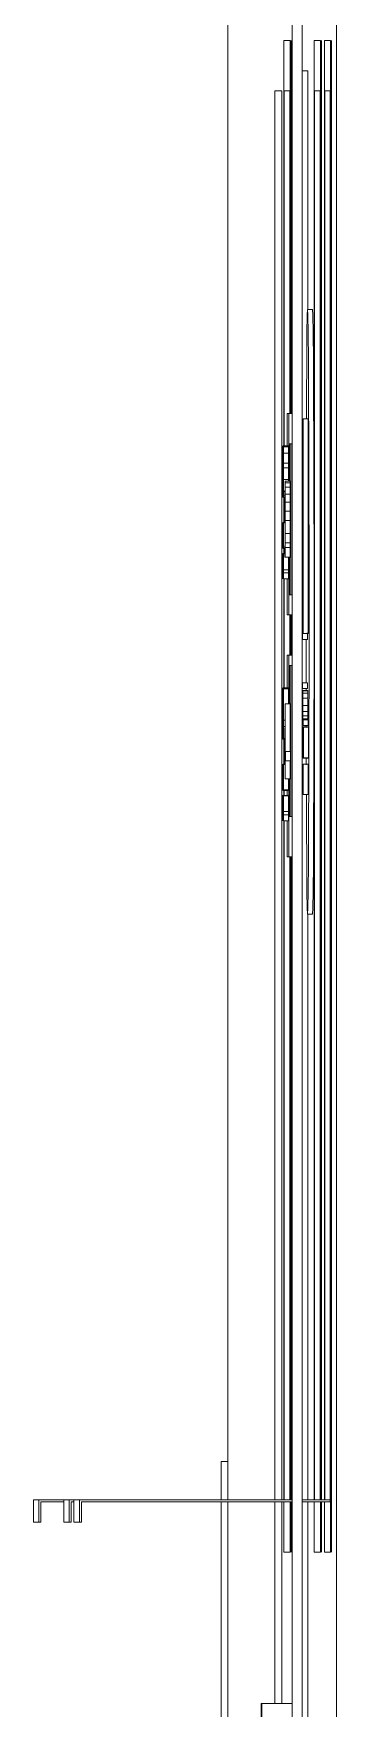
# Model space of a CAD drawing. Header units: millimetres. Extents: x -20192 to 462224, y -45352 to 20466.
# Drawn here: x 176718 to 177019, y 3225 to 4887 of the extents above; entities that cross this region are included whole.
import ezdxf

# ---------------------------------------------------------------- set-up
doc = ezdxf.new("R2010")
doc.units = ezdxf.units.MM
for name, color, linetype, lineweight in [('A-GENM', 13, 'Continuous', 9), ('A-GLAZ', 151, 'Continuous', 9), ('A-WALL', 113, 'Continuous', 9), ('E-POWR-CNDT', 130, 'Continuous', 9), ('Q-SPCQ', 91, 'Continuous', 9)]:
    doc.layers.add(name, color=color, linetype=linetype, lineweight=lineweight)

# ---------------------------------------------------------------- blocks, each defined once
blk = doc.blocks.new('OKNO_1k_nadsvetlik - OKNO_1k_nadsvetlik_900 x 1500-V48-VB2-V-Bourání')
at = {"layer": 'A-GLAZ'}
for p, q in [((10330.4, 4880), (10324.3, 4880)), ((10324.3, 4880), (10324.3, 4477.7)), ((10330.4, 4510), (10330.4, 4880)), ((10324.6, 4477.7), (10324.6, 4830)), ((10324.6, 4830), (10330, 4830)), ((10330, 4510), (10330, 4830)), ((10324.3, 4426.7), (10324.3, 4401.9)), ((10324.6, 4401.9), (10324.6, 4426.7)), ((10324.3, 4376), (10324.3, 4371)), ((10324.6, 4371), (10324.6, 4376)), ((10324.3, 4345.9), (10324.3, 4237.7)), ((10324.6, 4237.7), (10324.6, 4345.9)), ((10330, 4270), (10330, 4310)), ((10330.4, 4270), (10330.4, 4310)), ((10324.3, 4186.7), (10324.3, 4161.9)), ((10324.6, 4161.9), (10324.6, 4186.7)), ((10324.3, 4136), (10324.3, 4131)), ((10324.6, 4131), (10324.6, 4136)), ((10324.3, 4105.9), (10324.3, 3432)), ((10324.6, 3432), (10324.6, 4105.9)), ((10330, 3432), (10330, 4070)), ((10330.4, 3432), (10330.4, 4070)), ((10324.3, 3430), (10324.3, 3380)), ((10330.4, 3380), (10330.4, 3430)), ((10324.3, 3380), (10330.4, 3380))]:
    blk.add_line(p, q, dxfattribs=at)
blk = doc.blocks.new('parapet_ext - parapet_ext-V49-VB2-V-Bourání')
at = {"layer": 'Q-SPCQ'}
for p, q in [((10075.6, 3410), (10075.6, 3432)), ((10081, 3432), (10075.6, 3432)), ((10105.6, 3432), (10081, 3432)), ((10081, 3432), (10081, 3410)), ((10083, 3430), (10105.6, 3430)), ((10083, 3410), (10083, 3430)), ((10081, 3410), (10075.6, 3410)), ((10081, 3410), (10083, 3410))]:
    blk.add_line(p, q, dxfattribs=at)
blk = doc.blocks.new('OKNO_1k_nadsvetlik - OKNO_1k_nadsvetlik_900 x 1500-V53-VB2-V-Bourání')
at = {"layer": 'A-GLAZ'}
for p, q in [((10360.4, 4880), (10354.3, 4880)), ((10354.3, 4880), (10354.3, 3432)), ((10360.4, 3432), (10360.4, 4880)), ((10354.6, 3432), (10354.6, 4830)), ((10354.6, 4830), (10360.1, 4830)), ((10360.1, 3432), (10360.1, 4830)), ((10354.3, 3430), (10354.3, 3380)), ((10360.4, 3380), (10360.4, 3430)), ((10354.3, 3380), (10360.4, 3380))]:
    blk.add_line(p, q, dxfattribs=at)
blk = doc.blocks.new('parapet_ext - parapet_ext-V54-VB2-V-Bourání')
at = {"layer": 'Q-SPCQ'}
for p, q in [((10105.6, 3410), (10105.6, 3432)), ((10111.1, 3432), (10105.6, 3432)), ((10115.8, 3432), (10111.1, 3432)), ((10111.1, 3432), (10111.1, 3410)), ((10113.1, 3430), (10115.8, 3430)), ((10113.1, 3410), (10113.1, 3430)), ((10111.1, 3410), (10105.6, 3410)), ((10111.1, 3410), (10113.1, 3410))]:
    blk.add_line(p, q, dxfattribs=at)
blk = doc.blocks.new('OKNO_1k_nadsvetlik - OKNO_1k_nadsvetlik_900 x 1500-V55-VB2-V-Bourání')
at = {"layer": 'A-GLAZ'}
for p, q in [((10370.6, 4880), (10364.5, 4880)), ((10364.5, 4880), (10364.5, 3432)), ((10370.6, 3380), (10370.6, 4880)), ((10364.8, 3432), (10364.8, 4830)), ((10364.8, 4830), (10370.2, 4830)), ((10370.2, 3430), (10370.2, 4830)), ((10364.5, 3430), (10364.5, 3380)), ((10364.5, 3380), (10370.6, 3380))]:
    blk.add_line(p, q, dxfattribs=at)
blk = doc.blocks.new('parapet_ext - parapet_ext-V56-VB2-V-Bourání')
at = {"layer": 'Q-SPCQ'}
for p, q in [((10115.8, 3410), (10115.8, 3432)), ((10121.2, 3432), (10115.8, 3432)), ((10332.7, 3432), (10121.2, 3432)), ((10121.2, 3432), (10121.2, 3410)), ((10123.2, 3430), (10332.7, 3430)), ((10123.2, 3410), (10123.2, 3430)), ((10370.6, 3432), (10342.4, 3432)), ((10342.4, 3430), (10370.6, 3430)), ((10121.2, 3410), (10115.8, 3410)), ((10121.2, 3410), (10123.2, 3410))]:
    blk.add_line(p, q, dxfattribs=at)
blk = doc.blocks.new('Číslo popisné - ČP 2-1807261-VB2-V-Bourání')
at = {"layer": 'A-GENM', "color": 41}
for p, q in [((10331.2, 4480), (10329.8, 4480)), ((10329.8, 4480), (10329.8, 4442.8)), ((10331.2, 4330), (10331.2, 4480)), ((10331.2, 4480), (10332.7, 4480)), ((10325.5, 4442.8), (10325.4, 4441.5)), ((10325.4, 4441.5), (10325.4, 4437.4)), ((10325.5, 4441.3), (10325.5, 4442.8)), ((10330.5, 4442.8), (10325.5, 4442.8)), ((10325.6, 4436.8), (10325.5, 4441.3)), ((10330.5, 4441.3), (10325.5, 4441.3)), ((10330.5, 4442.8), (10330.5, 4441.3)), ((10330.5, 4441.3), (10330.6, 4436.8)), ((10325.4, 4437.4), (10325.3, 4430.8)), ((10325.3, 4430.8), (10325.3, 4421.7)), ((10325.3, 4421.7), (10325.4, 4420.5)), ((10325.4, 4430), (10325.5, 4433.4)), ((10325.4, 4420.5), (10325.4, 4430)), ((10325.5, 4433.4), (10325.6, 4429.9)), ((10325.6, 4421.3), (10325.5, 4410.6)), ((10325.6, 4430), (10325.6, 4436.8)), ((10330.6, 4436.8), (10325.6, 4436.8)), ((10325.6, 4421.8), (10325.6, 4430)), ((10330.6, 4430), (10325.6, 4430)), ((10325.6, 4429.9), (10325.6, 4421.3)), ((10325.6, 4412.9), (10325.6, 4421.8)), ((10330.6, 4421.8), (10325.6, 4421.8)), ((10330.6, 4436.8), (10330.6, 4430)), ((10330.6, 4430), (10330.6, 4421.8)), ((10330.6, 4421.8), (10330.6, 4412.9)), ((10325.5, 4410.6), (10325.4, 4394.9)), ((10325.6, 4403.7), (10325.6, 4412.9)), ((10330.6, 4412.9), (10325.6, 4412.9)), ((10330.6, 4412.9), (10330.6, 4403.7)), ((10325.4, 4394.9), (10325.4, 4384)), ((10325.4, 4381.7), (10325.5, 4390.8)), ((10325.5, 4390.8), (10325.6, 4403.7)), ((10330.5, 4390.8), (10325.5, 4390.8)), ((10330.6, 4403.7), (10325.6, 4403.7)), ((10330.5, 4390.8), (10330.4, 4381.7)), ((10330.6, 4403.7), (10330.5, 4390.8)), ((10325.4, 4384), (10325.3, 4374)), ((10325.3, 4374), (10325.3, 4367.5)), ((10325.4, 4376.9), (10325.4, 4381.7)), ((10330.4, 4381.7), (10325.4, 4381.7)), ((10325.6, 4376.9), (10325.4, 4376.9)), ((10325.6, 4367.5), (10325.6, 4376.9)), ((10325.6, 4376.9), (10330.6, 4376.9)), ((10330.4, 4381.7), (10330.4, 4376.9)), ((10330.6, 4376.9), (10330.6, 4367.5)), ((10325.3, 4367.5), (10325.6, 4367.5)), ((10330.6, 4367.5), (10325.6, 4367.5)), ((10329.8, 4367.5), (10329.8, 4330)), ((10329.8, 4330), (10331.2, 4330)), ((10332.7, 4330), (10331.2, 4330))]:
    blk.add_line(p, q, dxfattribs=at)
blk = doc.blocks.new('Číslo popisné - ČP 4-1807394-VB2-V-Bourání')
at = {"layer": 'A-GENM', "color": 41}
for p, q in [((10331.2, 4260), (10329.8, 4260)), ((10329.8, 4260), (10329.8, 4221.7)), ((10331.2, 4110), (10331.2, 4260)), ((10331.2, 4260), (10332.7, 4260)), ((10325.5, 4221.7), (10325.3, 4174.6)), ((10325.6, 4174.6), (10325.6, 4221.7)), ((10330.6, 4221.7), (10325.6, 4221.7)), ((10330.6, 4221.7), (10330.6, 4174.6)), ((10325.4, 4174.6), (10325.5, 4203.7)), ((10325.5, 4203.7), (10325.5, 4174.6)), ((10325.3, 4174.6), (10325.3, 4165.2)), ((10325.5, 4174.6), (10325.4, 4174.6)), ((10325.7, 4165.2), (10325.7, 4174.6)), ((10330.7, 4174.6), (10325.7, 4174.6)), ((10330.7, 4174.6), (10330.7, 4165.2)), ((10325.3, 4165.2), (10325.5, 4165.2)), ((10325.5, 4165.2), (10325.5, 4147.5)), ((10325.6, 4147.5), (10325.6, 4165.2)), ((10330.7, 4165.2), (10325.7, 4165.2)), ((10330.6, 4165.2), (10330.6, 4147.5)), ((10330.6, 4147.5), (10325.6, 4147.5)), ((10329.8, 4147.5), (10329.8, 4110)), ((10329.8, 4110), (10331.2, 4110)), ((10332.7, 4110), (10331.2, 4110))]:
    blk.add_line(p, q, dxfattribs=at)
blk = doc.blocks.new('Číslo popisné 2 - ČP 1324-1807511-VB2-V-Bourání')
at = {"layer": 'A-GENM', "color": 41}
for p, q in [((10329.2, 4270), (10327.5, 4270)), ((10327.5, 4270), (10327.5, 4237.7)), ((10329.2, 4221.7), (10329.2, 4270)), ((10329.2, 4270), (10332.7, 4270)), ((10323, 4231), (10322.9, 4225.2)), ((10322.9, 4222.4), (10323, 4226.6)), ((10322.9, 4225.2), (10322.9, 4222.4)), ((10322.9, 4219.2), (10322.9, 4222.4)), ((10323, 4187.5), (10323, 4237.7)), ((10323, 4237.7), (10323, 4231)), ((10323.3, 4236), (10323.2, 4237.7)), ((10323.2, 4237.7), (10323.2, 4234.2)), ((10323.2, 4234.2), (10323.2, 4229.5)), ((10323.2, 4229.5), (10323.2, 4231.4)), ((10323.2, 4231.4), (10323.3, 4229.5)), ((10323.2, 4223.6), (10323.2, 4229.5)), ((10323.3, 4231.3), (10323.3, 4236)), ((10323.3, 4225), (10323.3, 4231.3)), ((10323.3, 4229.5), (10323.3, 4225)), ((10323.3, 4219.2), (10323.3, 4225)), ((10323.3, 4224.6), (10323.3, 4219.1)), ((10323.5, 4237.7), (10323.4, 4234.1)), ((10323.4, 4234.1), (10323.4, 4229.2)), ((10323.4, 4229.2), (10323.5, 4231.4)), ((10323.4, 4222.8), (10323.4, 4229.2)), ((10323.6, 4233.7), (10323.5, 4237.7)), ((10328.5, 4237.7), (10323.5, 4237.7)), ((10323.5, 4231.4), (10323.5, 4229.1)), ((10323.8, 4236.9), (10323.6, 4205.6)), ((10323.6, 4223.7), (10323.6, 4233.7)), ((10323.6, 4217.8), (10323.6, 4223.7)), ((10323.7, 4205.6), (10323.8, 4225)), ((10323.8, 4205.6), (10323.8, 4236.9)), ((10328.8, 4236.9), (10323.8, 4236.9)), ((10328.8, 4236.9), (10328.8, 4221.7)), ((10323.3, 4219.1), (10323.2, 4217.3)), ((10323.2, 4217.3), (10323.2, 4211)), ((10323.2, 4211), (10323.2, 4211.7)), ((10323.2, 4211.7), (10323.3, 4209.2)), ((10323.3, 4215), (10323.3, 4219.2)), ((10323.3, 4210.7), (10323.3, 4215)), ((10323.4, 4202.6), (10323.3, 4210.7)), ((10323.3, 4209.2), (10323.3, 4202.7)), ((10323.5, 4205.8), (10323.4, 4198.5)), ((10323.5, 4216.2), (10323.5, 4205.8)), ((10323.5, 4203), (10323.6, 4211.6)), ((10323.6, 4211.6), (10323.6, 4217.8)), ((10323.6, 4205.6), (10323.6, 4199.3)), ((10323.8, 4205.6), (10323.7, 4205.6)), ((10323.9, 4199.3), (10323.9, 4205.6)), ((10325.6, 4205.6), (10323.9, 4205.6)), ((10323.1, 4195), (10323.2, 4190.7)), ((10323.2, 4195), (10323.2, 4201.6)), ((10323.3, 4195.8), (10323.2, 4193)), ((10323.2, 4193), (10323.2, 4195)), ((10323.2, 4186.7), (10323.3, 4191.3)), ((10323.2, 4190.7), (10323.2, 4186.7)), ((10323.3, 4191.3), (10323.4, 4202.6)), ((10323.4, 4198.5), (10323.4, 4191.8)), ((10323.4, 4193.8), (10323.5, 4197)), ((10323.6, 4193.8), (10323.4, 4193.8)), ((10323.4, 4191.8), (10323.4, 4187.5)), ((10323.5, 4197), (10323.5, 4203)), ((10323.6, 4199.3), (10323.8, 4199.3)), ((10323.6, 4187.5), (10323.6, 4193.8)), ((10323.8, 4187.5), (10323.8, 4199.3)), ((10325.5, 4199.3), (10323.9, 4199.3)), ((10325.4, 4186.7), (10323.2, 4186.7)), ((10323.4, 4187.5), (10323.6, 4187.5)), ((10325.4, 4187.5), (10323.8, 4187.5)), ((10323, 4160), (10322.9, 4161.9)), ((10322.9, 4161.9), (10322.9, 4160.4)), ((10322.9, 4160.4), (10322.9, 4157.4)), ((10322.9, 4157.4), (10322.9, 4158.8)), ((10322.9, 4158.8), (10323, 4157.6)), ((10322.9, 4153.8), (10322.9, 4157.4)), ((10323, 4154.5), (10323, 4160)), ((10323.1, 4151.3), (10323.1, 4161.5)), ((10323.3, 4161.9), (10323.2, 4158.4)), ((10323.2, 4136.4), (10323.2, 4161.5)), ((10323.2, 4156.4), (10323.3, 4158.8)), ((10323.2, 4158.4), (10323.2, 4156.4)), ((10323.2, 4148.6), (10323.2, 4156.4)), ((10323.3, 4160.3), (10323.3, 4161.9)), ((10323.4, 4155.6), (10323.3, 4160.3)), ((10323.3, 4158.8), (10323.3, 4157.6)), ((10323.5, 4161.5), (10323.4, 4161.5)), ((10323.4, 4161.5), (10323.4, 4158.4)), ((10323.4, 4139.6), (10323.4, 4158.4)), ((10323.4, 4158.4), (10323.5, 4158.4)), ((10323.4, 4148.9), (10323.4, 4155.6)), ((10323.5, 4161.2), (10323.5, 4161.5)), ((10323.5, 4159.4), (10323.5, 4161.2)), ((10323.5, 4155.1), (10323.5, 4159.4)), ((10323.7, 4160.3), (10323.6, 4161.9)), ((10323.6, 4161.9), (10323.6, 4158.4)), ((10325.6, 4161.9), (10323.6, 4161.9)), ((10323.6, 4156.4), (10323.6, 4158.8)), ((10323.6, 4158.8), (10323.7, 4157.6)), ((10323.6, 4158.4), (10323.6, 4156.4)), ((10323.6, 4148.6), (10323.6, 4156.4)), ((10323.7, 4155.6), (10323.7, 4160.3)), ((10323.7, 4148.9), (10323.7, 4155.6)), ((10323.8, 4136.4), (10323.9, 4161.5)), ((10323.8, 4143.4), (10323.8, 4161.5)), ((10325.6, 4161.5), (10323.9, 4161.5)), ((10322.9, 4149.2), (10322.9, 4153.8)), ((10322.9, 4143.8), (10322.9, 4149.2)), ((10322.9, 4140.3), (10322.9, 4143.8)), ((10323, 4140.7), (10322.9, 4139.2)), ((10322.9, 4139.2), (10322.9, 4140.3)), ((10322.9, 4140.3), (10322.9, 4137.7)), ((10323, 4153.7), (10323, 4154.5)), ((10323, 4151.3), (10323, 4148.2)), ((10323, 4144.5), (10323, 4145.3)), ((10323, 4138.2), (10323, 4144.5)), ((10323.2, 4151.3), (10323.1, 4151.3)), ((10323.1, 4136.4), (10323.1, 4148.2)), ((10323.1, 4148.2), (10323.2, 4148.2)), ((10323.2, 4141.7), (10323.2, 4148.6)), ((10323.2, 4142.4), (10323.2, 4137.7)), ((10323.3, 4139.2), (10323.2, 4141.7)), ((10323.3, 4137.6), (10323.4, 4142.1)), ((10323.3, 4141.7), (10323.3, 4139.2)), ((10323.4, 4142.1), (10323.4, 4148.9)), ((10323.5, 4139.6), (10323.4, 4139.6)), ((10323.4, 4139.6), (10323.4, 4136.4)), ((10323.5, 4149.1), (10323.5, 4155.1)), ((10323.5, 4144), (10323.5, 4149.1)), ((10323.5, 4140.4), (10323.5, 4144)), ((10323.5, 4138.1), (10323.5, 4140.4)), ((10323.6, 4141.7), (10323.6, 4148.6)), ((10323.6, 4142.4), (10323.6, 4137.7)), ((10323.7, 4141.7), (10323.6, 4139.2)), ((10323.6, 4139.2), (10323.6, 4141.7)), ((10323.7, 4142.1), (10323.7, 4148.9)), ((10323.7, 4137.6), (10323.7, 4142.1)), ((10323.8, 4139.4), (10323.8, 4143.4)), ((10323.8, 4139.4), (10323.8, 4136.4)), ((10328.8, 4147.5), (10328.8, 4136.4)), ((10329.2, 4070), (10329.2, 4147.5)), ((10322.9, 4136), (10323, 4138.2)), ((10322.9, 4137.7), (10322.9, 4136)), ((10323, 4130.8), (10322.9, 4131)), ((10322.9, 4131), (10322.9, 4131)), ((10322.9, 4131), (10322.9, 4127.9)), ((10322.9, 4119.3), (10322.9, 4127.9)), ((10322.9, 4127.9), (10322.9, 4127.9)), ((10323.1, 4131), (10323, 4131)), ((10323, 4131), (10323, 4127.9)), ((10323, 4129.6), (10323, 4130.8)), ((10323, 4127.2), (10323, 4129.6)), ((10323, 4123.8), (10323, 4127.2)), ((10323, 4118.3), (10323, 4123.8)), ((10323.1, 4130.4), (10323.1, 4131)), ((10323.2, 4128), (10323.1, 4130.4)), ((10323.1, 4120), (10323.1, 4127.9)), ((10323.1, 4127.9), (10323.1, 4127.9)), ((10323.2, 4137.7), (10323.3, 4136)), ((10323.2, 4124.2), (10323.2, 4128)), ((10323.2, 4119.6), (10323.2, 4124.2)), ((10323.2, 4116.9), (10323.3, 4123.6)), ((10323.3, 4136), (10323.3, 4137.6)), ((10323.3, 4105.9), (10323.3, 4131)), ((10323.3, 4131), (10323.3, 4127.9)), ((10323.3, 4123.6), (10323.3, 4127.9)), ((10323.4, 4136.4), (10323.5, 4136.4)), ((10323.4, 4120.8), (10323.4, 4131)), ((10323.5, 4136.8), (10323.5, 4138.1)), ((10323.5, 4136.4), (10323.5, 4136.8)), ((10323.5, 4105.9), (10323.5, 4131)), ((10323.6, 4137.7), (10323.6, 4136)), ((10323.6, 4136), (10323.7, 4137.6)), ((10323.6, 4136), (10328.6, 4136)), ((10323.7, 4105.9), (10323.6, 4131)), ((10323.6, 4131), (10323.6, 4127.9)), ((10323.6, 4131), (10328.6, 4131)), ((10323.6, 4123.6), (10323.6, 4127.9)), ((10323.6, 4116.9), (10323.6, 4123.6)), ((10328.8, 4136.4), (10323.8, 4136.4)), ((10323.8, 4114.9), (10323.8, 4130.6)), ((10323.8, 4130.6), (10323.8, 4124.6)), ((10323.8, 4130.6), (10328.8, 4130.6)), ((10323.8, 4114.9), (10323.8, 4124.6)), ((10327.5, 4136), (10327.5, 4131)), ((10328.8, 4130.6), (10328.8, 4114.9)), ((10322.9, 4119.3), (10322.9, 4119.3)), ((10322.9, 4119.3), (10322.9, 4116.1)), ((10322.9, 4116.1), (10323, 4118.3)), ((10322.9, 4105.9), (10322.9, 4116.1)), ((10323, 4120), (10323, 4116.9)), ((10323.1, 4120), (10323.1, 4120)), ((10323.1, 4117.3), (10323.2, 4119.6)), ((10323.1, 4116), (10323.1, 4117.3)), ((10323.1, 4105.9), (10323.1, 4116.9)), ((10323.1, 4116.9), (10323.1, 4116.9)), ((10323.2, 4112.7), (10323.1, 4116)), ((10323.2, 4116.9), (10323.2, 4113.8)), ((10323.2, 4105.9), (10323.2, 4113.8)), ((10323.2, 4113.8), (10323.3, 4113.8)), ((10323.2, 4105.9), (10323.2, 4112.7)), ((10323.5, 4120.8), (10323.4, 4120.8)), ((10323.4, 4120.8), (10323.4, 4117.7)), ((10323.4, 4105.9), (10323.4, 4117.7)), ((10323.4, 4117.7), (10323.5, 4117.7)), ((10323.5, 4116.9), (10323.5, 4113.8)), ((10323.5, 4105.9), (10323.6, 4113.8)), ((10323.6, 4113.8), (10323.6, 4113.8)), ((10323.7, 4114.9), (10323.7, 4111.8)), ((10323.7, 4111.8), (10323.8, 4111.8)), ((10323.8, 4105.9), (10323.8, 4111.8)), ((10328.8, 4105.9), (10323.8, 4105.9)), ((10323.9, 4111.8), (10323.9, 4114.9)), ((10328.9, 4114.9), (10323.9, 4114.9)), ((10328.9, 4111.8), (10323.9, 4111.8)), ((10327.5, 4105.9), (10327.5, 4070)), ((10328.8, 4111.8), (10328.8, 4105.9)), ((10328.9, 4114.9), (10328.9, 4111.8)), ((10327.5, 4070), (10329.2, 4070)), ((10332.7, 4070), (10329.2, 4070))]:
    blk.add_line(p, q, dxfattribs=at)
blk = doc.blocks.new('Číslo popisné 2 - ČP 1325-1807132-VB2-V-Bourání')
at = {"layer": 'A-GENM', "color": 41}
for p, q in [((10329.2, 4510), (10327.5, 4510)), ((10327.5, 4510), (10327.5, 4477.7)), ((10329.2, 4442.8), (10329.2, 4510)), ((10329.2, 4510), (10332.7, 4510)), ((10323, 4471), (10322.9, 4465.2)), ((10323, 4427.5), (10323, 4477.7)), ((10323, 4477.7), (10323, 4471)), ((10323.3, 4476), (10323.2, 4477.7)), ((10323.2, 4477.7), (10323.2, 4474.2)), ((10323.2, 4474.2), (10323.2, 4469.5)), ((10323.2, 4469.5), (10323.2, 4471.4)), ((10323.2, 4471.4), (10323.3, 4469.5)), ((10323.3, 4471.3), (10323.3, 4476)), ((10323.3, 4465), (10323.3, 4471.3)), ((10323.5, 4477.7), (10323.4, 4474.1)), ((10323.4, 4474.1), (10323.4, 4469.2)), ((10323.4, 4469.2), (10323.5, 4471.4)), ((10323.6, 4473.7), (10323.5, 4477.7)), ((10328.5, 4477.7), (10323.5, 4477.7)), ((10323.5, 4471.4), (10323.5, 4469.1)), ((10323.6, 4463.7), (10323.6, 4473.7)), ((10323.9, 4476.9), (10323.7, 4476.9)), ((10323.7, 4476.9), (10323.7, 4470.7)), ((10323.9, 4470.7), (10323.9, 4476.9)), ((10328.9, 4476.9), (10323.9, 4476.9)), ((10328.9, 4476.9), (10328.9, 4470.7)), ((10322.9, 4462.4), (10323, 4466.6)), ((10322.9, 4465.2), (10322.9, 4462.4)), ((10322.9, 4459.2), (10322.9, 4462.4)), ((10323.2, 4463.6), (10323.2, 4469.5)), ((10323.3, 4459.1), (10323.2, 4457.3)), ((10323.2, 4457.3), (10323.2, 4451)), ((10323.3, 4469.5), (10323.3, 4465)), ((10323.3, 4459.2), (10323.3, 4465)), ((10323.3, 4464.6), (10323.3, 4459.1)), ((10323.3, 4455), (10323.3, 4459.2)), ((10323.3, 4450.7), (10323.3, 4455)), ((10323.4, 4462.8), (10323.4, 4469.2)), ((10323.5, 4456.2), (10323.5, 4445.8)), ((10323.6, 4457.8), (10323.6, 4463.7)), ((10323.6, 4451.6), (10323.6, 4457.8)), ((10323.7, 4456.8), (10323.7, 4470.7)), ((10323.7, 4470.7), (10323.9, 4470.7)), ((10323.8, 4460.5), (10323.7, 4456.8)), ((10323.7, 4456.8), (10323.7, 4451)), ((10323.8, 4456), (10323.8, 4460.5)), ((10328.8, 4460.5), (10323.8, 4460.5)), ((10323.9, 4444.4), (10323.8, 4456)), ((10328.8, 4456), (10323.8, 4456)), ((10328.9, 4470.7), (10323.9, 4470.7)), ((10328.7, 4470.7), (10328.7, 4460.5)), ((10328.8, 4460.5), (10328.8, 4456)), ((10328.8, 4456), (10328.9, 4444.4)), ((10323.2, 4451), (10323.2, 4451.7)), ((10323.2, 4451.7), (10323.3, 4449.2)), ((10323.2, 4435), (10323.2, 4441.6)), ((10323.4, 4442.6), (10323.3, 4450.7)), ((10323.3, 4449.2), (10323.3, 4442.7)), ((10323.3, 4431.3), (10323.4, 4442.6)), ((10323.5, 4445.8), (10323.4, 4438.5)), ((10323.4, 4438.5), (10323.4, 4431.8)), ((10323.5, 4443), (10323.6, 4451.6)), ((10323.5, 4437), (10323.5, 4443)), ((10323.7, 4453.1), (10323.8, 4454.2)), ((10323.7, 4450.3), (10323.7, 4453.1)), ((10323.7, 4435.2), (10323.7, 4441.6)), ((10323.8, 4454.2), (10323.8, 4451.4)), ((10323.8, 4432.7), (10323.9, 4444.4)), ((10328.9, 4444.4), (10323.9, 4444.4)), ((10328.9, 4444.4), (10328.9, 4442.8)), ((10323.1, 4435), (10323.2, 4430.7)), ((10323.3, 4435.8), (10323.2, 4433)), ((10323.2, 4433), (10323.2, 4435)), ((10323.2, 4426.7), (10323.3, 4431.3)), ((10323.2, 4430.7), (10323.2, 4426.7)), ((10323.4, 4433.8), (10323.5, 4437)), ((10323.6, 4433.8), (10323.4, 4433.8)), ((10323.4, 4431.8), (10323.4, 4427.5)), ((10323.4, 4427.5), (10323.6, 4427.5)), ((10323.6, 4427.5), (10323.6, 4433.8)), ((10323.7, 4435.2), (10323.7, 4430.6)), ((10323.8, 4433), (10323.7, 4435.2)), ((10323.7, 4430.6), (10323.8, 4426.7)), ((10323.8, 4436), (10323.8, 4433)), ((10323.8, 4428.2), (10323.8, 4432.7)), ((10325.5, 4432.7), (10323.8, 4432.7)), ((10323.8, 4426.7), (10323.8, 4428.2)), ((10325.4, 4428.2), (10323.8, 4428.2)), ((10325.4, 4426.7), (10323.8, 4426.7)), ((10323, 4400), (10322.9, 4401.9)), ((10322.9, 4401.9), (10322.9, 4400.4)), ((10322.9, 4400.4), (10322.9, 4397.4)), ((10322.9, 4397.4), (10322.9, 4398.8)), ((10322.9, 4398.8), (10323, 4397.6)), ((10322.9, 4393.8), (10322.9, 4397.4)), ((10322.9, 4389.2), (10322.9, 4393.8)), ((10322.9, 4383.8), (10322.9, 4389.2)), ((10323, 4394.5), (10323, 4400)), ((10323, 4393.7), (10323, 4394.5)), ((10323, 4391.3), (10323, 4388.2)), ((10323.1, 4391.3), (10323.1, 4401.5)), ((10323.2, 4391.3), (10323.1, 4391.3)), ((10323.1, 4376.4), (10323.1, 4388.2)), ((10323.1, 4388.2), (10323.2, 4388.2)), ((10323.3, 4401.9), (10323.2, 4398.4)), ((10323.2, 4376.4), (10323.2, 4401.5)), ((10323.2, 4396.4), (10323.3, 4398.8)), ((10323.2, 4398.4), (10323.2, 4396.4)), ((10323.2, 4388.6), (10323.2, 4396.4)), ((10323.2, 4381.7), (10323.2, 4388.6)), ((10323.3, 4400.3), (10323.3, 4401.9)), ((10323.4, 4395.6), (10323.3, 4400.3)), ((10323.3, 4398.8), (10323.3, 4397.6)), ((10323.5, 4401.5), (10323.4, 4401.5)), ((10323.4, 4401.5), (10323.4, 4398.4)), ((10323.4, 4379.6), (10323.4, 4398.4)), ((10323.4, 4398.4), (10323.5, 4398.4)), ((10323.4, 4388.9), (10323.4, 4395.6)), ((10323.4, 4382.1), (10323.4, 4388.9)), ((10323.5, 4401.2), (10323.5, 4401.5)), ((10323.5, 4399.4), (10323.5, 4401.2)), ((10323.5, 4395.1), (10323.5, 4399.4)), ((10323.5, 4389.1), (10323.5, 4395.1)), ((10323.5, 4384), (10323.5, 4389.1)), ((10323.7, 4400.3), (10323.6, 4401.9)), ((10323.6, 4401.9), (10323.6, 4398.4)), ((10325.6, 4401.9), (10323.6, 4401.9)), ((10323.6, 4396.4), (10323.6, 4398.8)), ((10323.6, 4398.8), (10323.7, 4397.6)), ((10323.6, 4398.4), (10323.6, 4396.4)), ((10323.6, 4388.6), (10323.6, 4396.4)), ((10323.6, 4381.7), (10323.6, 4388.6)), ((10323.7, 4395.6), (10323.7, 4400.3)), ((10323.7, 4388.9), (10323.7, 4395.6)), ((10323.7, 4382.1), (10323.7, 4388.9)), ((10323.8, 4376.4), (10323.9, 4401.5)), ((10323.8, 4383.4), (10323.8, 4401.5)), ((10325.6, 4401.5), (10323.9, 4401.5)), ((10322.9, 4380.3), (10322.9, 4383.8)), ((10323, 4380.7), (10322.9, 4379.2)), ((10322.9, 4379.2), (10322.9, 4380.3)), ((10322.9, 4380.3), (10322.9, 4377.7)), ((10322.9, 4376), (10323, 4378.2)), ((10322.9, 4377.7), (10322.9, 4376)), ((10323, 4384.5), (10323, 4385.3)), ((10323, 4378.2), (10323, 4384.5)), ((10323.2, 4382.4), (10323.2, 4377.7)), ((10323.3, 4379.2), (10323.2, 4381.7)), ((10323.2, 4377.7), (10323.3, 4376)), ((10323.3, 4377.6), (10323.4, 4382.1)), ((10323.3, 4381.7), (10323.3, 4379.2)), ((10323.3, 4376), (10323.3, 4377.6)), ((10323.5, 4379.6), (10323.4, 4379.6)), ((10323.4, 4379.6), (10323.4, 4376.4)), ((10323.4, 4376.4), (10323.5, 4376.4)), ((10323.5, 4380.4), (10323.5, 4384)), ((10323.5, 4378.1), (10323.5, 4380.4)), ((10323.5, 4376.8), (10323.5, 4378.1)), ((10323.5, 4376.4), (10323.5, 4376.8)), ((10323.6, 4382.4), (10323.6, 4377.7)), ((10323.7, 4381.7), (10323.6, 4379.2)), ((10323.6, 4379.2), (10323.6, 4381.7)), ((10323.6, 4377.7), (10323.6, 4376)), ((10323.6, 4376), (10323.7, 4377.6)), ((10323.6, 4376), (10325.6, 4376)), ((10323.7, 4377.6), (10323.7, 4382.1)), ((10323.8, 4379.4), (10323.8, 4383.4)), ((10323.8, 4379.4), (10323.8, 4376.4)), ((10325.6, 4376.4), (10323.8, 4376.4)), ((10323, 4370.8), (10322.9, 4371)), ((10322.9, 4371), (10322.9, 4371)), ((10322.9, 4371), (10322.9, 4367.9)), ((10322.9, 4359.3), (10322.9, 4367.9)), ((10322.9, 4367.9), (10322.9, 4367.9)), ((10322.9, 4359.3), (10322.9, 4359.3)), ((10322.9, 4359.3), (10322.9, 4356.1)), ((10322.9, 4356.1), (10323, 4358.3)), ((10322.9, 4345.9), (10322.9, 4356.1)), ((10323.1, 4371), (10323, 4371)), ((10323, 4371), (10323, 4367.9)), ((10323, 4369.6), (10323, 4370.8)), ((10323, 4367.2), (10323, 4369.6)), ((10323, 4363.8), (10323, 4367.2)), ((10323, 4358.3), (10323, 4363.8)), ((10323, 4360), (10323, 4356.9)), ((10323.1, 4370.4), (10323.1, 4371)), ((10323.2, 4368), (10323.1, 4370.4)), ((10323.1, 4360), (10323.1, 4367.9)), ((10323.1, 4367.9), (10323.1, 4367.9)), ((10323.1, 4360), (10323.1, 4360)), ((10323.1, 4357.3), (10323.2, 4359.6)), ((10323.1, 4356), (10323.1, 4357.3)), ((10323.1, 4345.9), (10323.1, 4356.9)), ((10323.1, 4356.9), (10323.1, 4356.9)), ((10323.2, 4352.7), (10323.1, 4356)), ((10323.2, 4364.2), (10323.2, 4368)), ((10323.2, 4359.6), (10323.2, 4364.2)), ((10323.2, 4356.9), (10323.3, 4363.6)), ((10323.2, 4356.9), (10323.2, 4353.8)), ((10323.3, 4345.9), (10323.3, 4371)), ((10323.3, 4371), (10323.3, 4367.9)), ((10323.3, 4363.6), (10323.3, 4367.9)), ((10323.4, 4360.8), (10323.4, 4371)), ((10323.5, 4360.8), (10323.4, 4360.8)), ((10323.4, 4360.8), (10323.4, 4357.7)), ((10323.4, 4345.9), (10323.4, 4357.7)), ((10323.4, 4357.7), (10323.5, 4357.7)), ((10323.5, 4345.9), (10323.5, 4371)), ((10323.5, 4356.9), (10323.5, 4353.8)), ((10323.7, 4345.9), (10323.6, 4371)), ((10323.6, 4371), (10323.6, 4367.9)), ((10323.6, 4371), (10325.6, 4371)), ((10323.6, 4363.6), (10323.6, 4367.9)), ((10323.6, 4356.9), (10323.6, 4363.6)), ((10323.7, 4354.9), (10323.7, 4351.8)), ((10323.8, 4354.9), (10323.8, 4370.6)), ((10323.8, 4370.6), (10323.8, 4364.6)), ((10323.8, 4370.6), (10325.6, 4370.6)), ((10323.8, 4354.9), (10323.8, 4364.6)), ((10323.9, 4351.8), (10323.9, 4354.9)), ((10328.9, 4354.9), (10323.9, 4354.9)), ((10328.8, 4367.5), (10328.8, 4354.9)), ((10328.9, 4354.9), (10328.9, 4351.8)), ((10329.2, 4310), (10329.2, 4367.5)), ((10323.2, 4345.9), (10323.2, 4353.8)), ((10323.2, 4353.8), (10323.3, 4353.8)), ((10323.2, 4345.9), (10323.2, 4352.7)), ((10323.5, 4345.9), (10323.6, 4353.8)), ((10323.6, 4353.8), (10323.6, 4353.8)), ((10323.7, 4351.8), (10323.8, 4351.8)), ((10323.8, 4345.9), (10323.8, 4351.8)), ((10328.8, 4345.9), (10323.8, 4345.9)), ((10328.9, 4351.8), (10323.9, 4351.8)), ((10327.5, 4345.9), (10327.5, 4310)), ((10328.8, 4351.8), (10328.8, 4345.9)), ((10327.5, 4310), (10329.2, 4310)), ((10332.7, 4310), (10329.2, 4310))]:
    blk.add_line(p, q, dxfattribs=at)
blk = doc.blocks.new('Venkovní_zámek - Typ 1-1807838-VB2-V-Bourání')
at = {"layer": 'A-GENM', "color": 41}
for p, q in [((10302.3, 3230), (10301.6, 3230)), ((10301.6, 3230), (10301.6, 3130)), ((10302.3, 3130), (10302.3, 3230)), ((10332.9, 3230), (10302.3, 3230)), ((10301.9, 3162.5), (10301.9, 3183.8)), ((10302, 3183.8), (10302, 3162.5)), ((10301.6, 3130), (10302.3, 3130)), ((10302.3, 3130), (10332.9, 3130))]:
    blk.add_line(p, q, dxfattribs=at)
for centre, major_axis, start_param, end_param in [((10301.9, 3192.5), (0, 10), 3.665191, 8.901179), ((10301.7, 3180), (0, 3), 4.712389, 7.853982), ((10301.7, 3180), (0, 3), 1.570796, 4.712389), ((10302.2, 3180), (0, 3), 0, 1.570796), ((10302.2, 3180), (0, 3), 1.570796, 3.141593), ((10301.9, 3162.5), (0, 5), 1.570796, 3.403392), ((10301.9, 3162.5), (0, 5), 4.18879, 4.712389)]:
    blk.add_ellipse(centre, major_axis=major_axis, ratio=0.006775, start_param=start_param, end_param=end_param, dxfattribs=at)
blk = doc.blocks.new('Úřad_městské_části_Praha_11 - Typ 1-1807749-VB2-V-Bourání')
at = {"layer": 'A-GENM', "color": 41}
for p, q in [((10352.7, 4613.2), (10347.7, 4613.2)), ((10343.3, 4309.5), (10343.3, 4504.5)), ((10343.3, 4504.5), (10348.3, 4504.5)), ((10348.3, 4504.5), (10348.3, 4309.5)), ((10342.8, 4291.8), (10343.2, 4291.8)), ((10343.2, 4291.8), (10348.2, 4291.8)), ((10347.6, 4291.8), (10347.2, 4291.8)), ((10348.2, 4291.8), (10347.8, 4291.8)), ((10347.7, 4285.7), (10342.7, 4285.7)), ((10342.6, 4238.9), (10342.6, 4242.7)), ((10342.6, 4237.1), (10342.6, 4242.7)), ((10347.6, 4242.7), (10342.6, 4242.7)), ((10342.6, 4238.9), (10342.6, 4237.1)), ((10347.6, 4242.7), (10347.6, 4237.1)), ((10342.6, 4235.2), (10342.5, 4235.2)), ((10342.5, 4231.4), (10342.6, 4231.4)), ((10342.6, 4222), (10342.5, 4222)), ((10347.6, 4237.1), (10342.6, 4237.1)), ((10342.6, 4234.4), (10342.6, 4235.2)), ((10342.7, 4231.5), (10342.6, 4234.4)), ((10342.6, 4231.4), (10342.6, 4230.1)), ((10342.7, 4226.9), (10342.7, 4231.5)), ((10342.7, 4221.5), (10342.7, 4226.9)), ((10342.9, 4205), (10342.8, 4235.2)), ((10342.8, 4235.2), (10342.8, 4231.4)), ((10347.8, 4235.2), (10342.8, 4235.2)), ((10342.8, 4226.3), (10342.8, 4231.4)), ((10342.8, 4218.2), (10342.8, 4226.3)), ((10343, 4235.2), (10342.9, 4235.2)), ((10342.9, 4235.2), (10342.9, 4231.4)), ((10347.9, 4235.2), (10342.9, 4235.2)), ((10342.9, 4208.8), (10342.9, 4231.4)), ((10342.9, 4231.4), (10343, 4231.4)), ((10343, 4234.7), (10343, 4235.2)), ((10348, 4235.2), (10343, 4235.2)), ((10343, 4232.6), (10343, 4234.7)), ((10348, 4234.7), (10343, 4234.7)), ((10343.1, 4227.4), (10343, 4232.6)), ((10348, 4232.6), (10343, 4232.6)), ((10343.1, 4220.3), (10343.1, 4227.4)), ((10348.1, 4227.4), (10343.1, 4227.4)), ((10346.3, 4236.7), (10346.3, 4234.8)), ((10347.9, 4235.2), (10348, 4235.2)), ((10348, 4235.2), (10348, 4234.7)), ((10348, 4234.7), (10348, 4232.6)), ((10348, 4232.6), (10348.1, 4227.4)), ((10348.1, 4227.4), (10348.1, 4220.3)), ((10342.5, 4218.2), (10342.6, 4218.2)), ((10342.6, 4218.7), (10342.7, 4221.5)), ((10342.6, 4217.1), (10342.6, 4218.7)), ((10342.7, 4213.2), (10342.6, 4217.1)), ((10342.7, 4218.2), (10342.7, 4214.5)), ((10342.7, 4205), (10342.7, 4214.5)), ((10342.7, 4214.5), (10342.8, 4214.5)), ((10342.7, 4205), (10342.7, 4213.2)), ((10342.8, 4218.2), (10342.8, 4218.2)), ((10342.8, 4200.5), (10342.8, 4205)), ((10342.9, 4208.8), (10342.9, 4205)), ((10343, 4208.8), (10342.9, 4208.8)), ((10342.9, 4205), (10343, 4205)), ((10343, 4207.1), (10343.1, 4209.8)), ((10343, 4205.6), (10343, 4207.1)), ((10348, 4207.1), (10343, 4207.1)), ((10343, 4205), (10343, 4205.6)), ((10343.1, 4214.2), (10343.1, 4220.3)), ((10348.1, 4220.3), (10343.1, 4220.3)), ((10343.1, 4209.8), (10343.1, 4214.2)), ((10348.1, 4214.2), (10343.1, 4214.2)), ((10348.1, 4209.8), (10343.1, 4209.8)), ((10343.1, 4202.3), (10343.1, 4206.1)), ((10343.1, 4200.5), (10343.1, 4206.1)), ((10343.3, 4200.5), (10343.3, 4206.1)), ((10348.3, 4206.1), (10343.3, 4206.1)), ((10348.1, 4209.8), (10348, 4207.1)), ((10348.1, 4220.3), (10348.1, 4214.2)), ((10348.1, 4214.2), (10348.1, 4209.8)), ((10348.3, 4206.1), (10348.3, 4200.5)), ((10342.6, 4186.2), (10342.7, 4198.6)), ((10342.9, 4198.6), (10342.7, 4198.6)), ((10342.7, 4198.6), (10342.7, 4194.8)), ((10342.8, 4185.9), (10342.8, 4194.8)), ((10342.8, 4194.8), (10342.9, 4194.8)), ((10342.9, 4194.8), (10342.9, 4198.6)), ((10343.1, 4199.1), (10343, 4197.2)), ((10343, 4197.2), (10343, 4193.7)), ((10343, 4189.3), (10343.1, 4193.7)), ((10343, 4183.7), (10343, 4189.3)), ((10343.1, 4202.3), (10343.1, 4200.5)), ((10343.1, 4196.7), (10343.1, 4199.1)), ((10348.1, 4199.1), (10343.1, 4199.1)), ((10343.2, 4190.1), (10343.1, 4196.7)), ((10343.1, 4193.7), (10343.1, 4195.3)), ((10343.1, 4195.3), (10343.1, 4193.8)), ((10343.2, 4189.2), (10343.2, 4190.1)), ((10348.3, 4200.5), (10343.3, 4200.5)), ((10343.4, 4168.4), (10343.3, 4198.6)), ((10343.3, 4198.6), (10343.3, 4194.8)), ((10343.3, 4189.7), (10343.3, 4194.8)), ((10343.3, 4181.6), (10343.3, 4189.7)), ((10343.5, 4199.1), (10343.4, 4198)), ((10343.4, 4198), (10343.4, 4195)), ((10343.4, 4194), (10343.5, 4195.3)), ((10343.4, 4190.9), (10343.4, 4194)), ((10343.4, 4188.3), (10343.4, 4190.9)), ((10343.5, 4198), (10343.5, 4199.1)), ((10348.5, 4199.1), (10343.5, 4199.1)), ((10343.5, 4194.8), (10343.5, 4198)), ((10343.5, 4195.3), (10343.5, 4194)), ((10343.6, 4190.1), (10343.5, 4194.8)), ((10343.7, 4198.6), (10343.6, 4198.6)), ((10343.6, 4198.6), (10343.6, 4194.8)), ((10343.6, 4194.8), (10343.6, 4194.8)), ((10343.7, 4194.8), (10343.7, 4198.6)), ((10343.7, 4168.4), (10343.7, 4194.8)), ((10343.8, 4168.4), (10343.8, 4198.6)), ((10348.8, 4198.6), (10343.8, 4198.6)), ((10346.3, 4200.4), (10346.3, 4199)), ((10348.8, 4198.6), (10348.8, 4168.4)), ((10342.7, 4168.4), (10342.6, 4186.2)), ((10342.6, 4186.2), (10342.6, 4183.8)), ((10342.6, 4178.8), (10342.6, 4183.6)), ((10342.7, 4185.9), (10342.7, 4182.1)), ((10342.7, 4172.2), (10342.7, 4168.4)), ((10342.9, 4185.9), (10342.8, 4185.9)), ((10342.8, 4172.2), (10342.8, 4182.1)), ((10342.8, 4182.1), (10342.9, 4182.1)), ((10342.9, 4172.2), (10342.8, 4172.2)), ((10342.9, 4182.1), (10342.9, 4185.9)), ((10342.9, 4168.4), (10342.9, 4172.2)), ((10343, 4177.3), (10343, 4183.7)), ((10343.1, 4173.1), (10343, 4177.3)), ((10343, 4172.9), (10343, 4170)), ((10343.1, 4170.6), (10343.2, 4178.2)), ((10343.1, 4171.7), (10343.1, 4173.1)), ((10343.2, 4181.6), (10343.2, 4177.9)), ((10343.2, 4178.2), (10343.2, 4179.2)), ((10343.2, 4168.4), (10343.2, 4177.9)), ((10343.2, 4177.9), (10343.3, 4177.9)), ((10343.3, 4181.6), (10343.3, 4181.6)), ((10343.5, 4186.1), (10343.4, 4188.3)), ((10343.4, 4188.3), (10343.4, 4187)), ((10343.4, 4187), (10343.4, 4184.2)), ((10343.4, 4184.2), (10343.5, 4182.3)), ((10343.4, 4175), (10343.4, 4178.8)), ((10343.4, 4172.6), (10343.4, 4175)), ((10343.4, 4172.6), (10343.4, 4169.2)), ((10343.5, 4171.7), (10343.4, 4172.6)), ((10343.5, 4184.3), (10343.5, 4186.1)), ((10343.5, 4181.2), (10343.5, 4184.3)), ((10343.6, 4176.9), (10343.5, 4181.2)), ((10343.5, 4172.4), (10343.6, 4176.9)), ((10343.5, 4169.1), (10343.5, 4172.4)), ((10342.6, 4149.7), (10342.6, 4162)), ((10342.7, 4168.4), (10342.9, 4168.4)), ((10342.8, 4131.9), (10342.8, 4162)), ((10343, 4131.9), (10342.9, 4162)), ((10342.9, 4162), (10342.9, 4158.2)), ((10342.9, 4153.1), (10342.9, 4158.2)), ((10343, 4170), (10343.1, 4168)), ((10343.1, 4168), (10343.1, 4170.6)), ((10343.2, 4162), (10343.1, 4158)), ((10343.1, 4158), (10343.1, 4155.3)), ((10343.1, 4152.8), (10343.1, 4155.3)), ((10343.2, 4131.9), (10343.2, 4162)), ((10343.3, 4131.9), (10343.3, 4162)), ((10343.3, 4162), (10343.3, 4158)), ((10348.3, 4162), (10343.3, 4162)), ((10343.3, 4158), (10343.3, 4155.3)), ((10343.3, 4152.8), (10343.3, 4155.3)), ((10343.4, 4169.2), (10343.5, 4168)), ((10343.5, 4168), (10343.5, 4169.1)), ((10348.5, 4168), (10343.5, 4168)), ((10348.8, 4168.4), (10343.8, 4168.4)), ((10346.4, 4167.3), (10346.4, 4161.4)), ((10348.3, 4162), (10348.3, 4131.9)), ((10342.7, 4149.7), (10342.6, 4149.7)), ((10342.6, 4149.7), (10342.6, 4146)), ((10342.6, 4131.9), (10342.6, 4146)), ((10342.6, 4146), (10342.7, 4146)), ((10342.6, 4131.9), (10342.6, 4143.3)), ((10342.8, 4145), (10342.8, 4141.3)), ((10342.8, 4131.9), (10342.8, 4141.3)), ((10342.8, 4141.3), (10342.9, 4141.3)), ((10342.9, 4145), (10342.9, 4153.1)), ((10342.9, 4145), (10342.9, 4145)), ((10343.1, 4154.5), (10343.1, 4152.8)), ((10343.1, 4150.9), (10343.1, 4152.8)), ((10343.3, 4154.5), (10343.3, 4152.8)), ((10343.3, 4150.9), (10343.3, 4152.8)), ((10343.3, 4131.9), (10348.3, 4131.9)), ((10347.7, 4013.2), (10352.7, 4013.2))]:
    blk.add_line(p, q, dxfattribs=at)
at = {"layer": 'A-GENM', "color": 41, "flags": 128}
for points in [[(10347.7, 4613.2), (10347.4, 4607.4), (10347.1, 4590.4), (10346.9, 4562.6), (10346.6, 4525.3), (10346.5, 4505.4)], [(10347.7, 4013.2), (10348, 4019), (10348.3, 4036), (10348.5, 4063.8), (10348.7, 4101.1), (10348.9, 4146.5), (10349.1, 4198.4), (10349.2, 4254.7), (10349.2, 4313.2), (10349.2, 4371.7), (10349.1, 4428), (10348.9, 4479.9), (10348.7, 4525.3), (10348.5, 4562.6), (10348.3, 4590.4), (10348, 4607.4), (10347.7, 4613.2)], [(10352.7, 4613.2), (10353, 4607.4), (10353.3, 4590.4), (10353.5, 4562.6), (10353.7, 4525.3), (10353.9, 4479.9), (10354.1, 4428), (10354.2, 4371.7), (10354.2, 4313.2), (10354.2, 4254.7), (10354.1, 4198.4), (10353.9, 4146.5), (10353.7, 4101.1), (10353.5, 4063.8), (10353.3, 4036), (10353, 4019), (10352.7, 4013.2)], [(10346.2, 4285.6), (10346.2, 4254.7), (10346.2, 4242.5)], [(10346.5, 4131.1), (10346.6, 4101.1), (10346.9, 4063.8), (10347.1, 4036), (10347.4, 4019), (10347.7, 4013.2)]]:
    blk.add_lwpolyline(points, dxfattribs=at)
at = {"layer": 'A-GENM', "color": 41}
for centre, major_axis, start_param, end_param in [((10343.2, 4309.5), (0, 17.7), 3.141593, 4.712389), ((10348.2, 4309.5), (0, 17.7), 3.141593, 4.712389), ((10342.6, 4279.7), (0, 12.2), 5.497787, 6.283185), ((10342.8, 4279.7), (0, 12.2), 0, 1.047198), ((10347.2, 4309.5), (0, 17.7), 2.879793, 3.141593), ((10347.6, 4279.7), (0, 12.2), 6.021386, 6.283185), ((10347.8, 4279.7), (0, 12.2), 0, 1.047198)]:
    blk.add_ellipse(centre, major_axis=major_axis, ratio=0.006775, start_param=start_param, end_param=end_param, dxfattribs=at)

msp = doc.modelspace()

# ---------------------------------------------------------------- linework, layer by layer
at = {"layer": 'A-WALL'}
for p, q in [((176911.4, 4901.1), (176911.4, 3432)), ((177019.2, 4900), (177019.2, 2040)), ((176974, 4880), (176974, 4510)), ((177004.1, 4880), (177004.1, 3432)), ((177014.2, 4880), (177014.2, 3380)), ((176984.9, 4850), (176990.6, 4850)), ((176990.6, 4850), (176990.6, 4613.2)), ((176957.9, 3432), (176957.9, 4830)), ((176957.9, 4830), (176964.7, 4830)), ((176964.7, 4830), (176964.7, 3432)), ((176990.6, 4609.3), (176990.6, 4607.4)), ((176974, 4310), (176974, 4270)), ((176974, 4070), (176974, 3432)), ((176990.6, 4019), (176990.6, 4017.1)), ((176990.6, 4013.2), (176990.6, 3432)), ((176911.4, 3430), (176911.4, 2180)), ((176957.9, 3230), (176957.9, 3430)), ((176964.7, 3430), (176964.7, 3230)), ((176974, 3430), (176974, 3380)), ((176990.6, 3430), (176990.6, 2180)), ((177004.1, 3430), (177004.1, 3380))]:
    msp.add_line(p, q, dxfattribs=at)
at = {"layer": 'A-WALL', "color": 41}
for p, q in [((176904.5, 3432), (176904.5, 3470)), ((176904.5, 3470), (176911.4, 3470)), ((176904.5, 2070), (176904.5, 3430))]:
    msp.add_line(p, q, dxfattribs=at)
at = {"layer": 'E-POWR-CNDT', "color": 41}
for p, q in [((176975.2, 6164.7), (176975.2, 927.2)), ((176985.2, 927.2), (176985.2, 6164.7))]:
    msp.add_line(p, q, dxfattribs=at)

# ---------------------------------------------------------------- block references
at = {"layer": 'A-GENM', "color": 41}
for name in ['Úřad_městské_části_Praha_11 - Typ 1-1807749-VB2-V-Bourání', 'Číslo popisné 2 - ČP 1325-1807132-VB2-V-Bourání', 'Číslo popisné - ČP 2-1807261-VB2-V-Bourání', 'Číslo popisné 2 - ČP 1324-1807511-VB2-V-Bourání', 'Číslo popisné - ČP 4-1807394-VB2-V-Bourání', 'Venkovní_zámek - Typ 1-1807838-VB2-V-Bourání']:
    msp.add_blockref(name, (166642.7, 0), dxfattribs=at)
at = {"layer": 'A-GLAZ'}
for name in ['OKNO_1k_nadsvetlik - OKNO_1k_nadsvetlik_900 x 1500-V48-VB2-V-Bourání', 'OKNO_1k_nadsvetlik - OKNO_1k_nadsvetlik_900 x 1500-V53-VB2-V-Bourání', 'OKNO_1k_nadsvetlik - OKNO_1k_nadsvetlik_900 x 1500-V55-VB2-V-Bourání']:
    msp.add_blockref(name, (166642.7, 0), dxfattribs=at)
at = {"layer": 'Q-SPCQ'}
for name in ['parapet_ext - parapet_ext-V49-VB2-V-Bourání', 'parapet_ext - parapet_ext-V54-VB2-V-Bourání', 'parapet_ext - parapet_ext-V56-VB2-V-Bourání']:
    msp.add_blockref(name, (166642.7, 0), dxfattribs=at)

doc.saveas('drawing.dxf')
